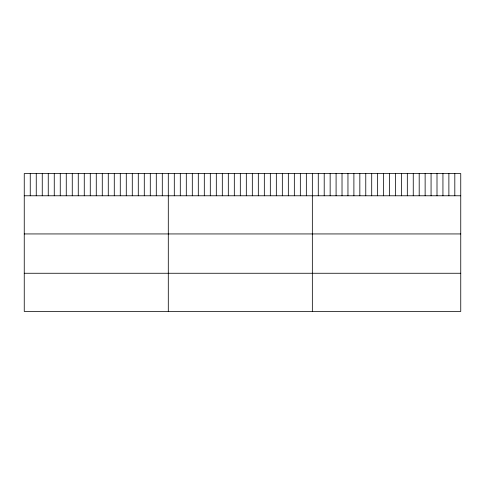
<?xml version="1.0" encoding="UTF-8"?>
<svg xmlns="http://www.w3.org/2000/svg" width="485" height="485" viewBox="0 0 485 485"><rect width="100%" height="100%" fill="white"/><g stroke="black" fill="none" stroke-linecap="round" stroke-linejoin="round"><path stroke-width="0.73" d="M460.75 195.776L460.75 311.431L24.25 311.431L24.25 173.569L460.75 173.569L460.75 195.776L24.25 195.776M24.25 233.94L460.75 233.94M24.25 273.261L460.75 273.261M454.815 173.569L454.815 195.776M448.88 173.569L448.88 195.776M442.938 173.569L442.938 195.776M437.003 173.569L437.003 195.776M431.068 173.569L431.068 195.776M425.133 173.569L425.133 195.776M419.198 173.569L419.198 195.776M413.256 173.569L413.256 195.776M407.321 173.569L407.321 195.776M401.386 173.569L401.386 195.776M395.451 173.569L395.451 195.776M389.516 173.569L389.516 195.776M383.574 173.569L383.574 195.776M377.639 173.569L377.639 195.776M371.704 173.569L371.704 195.776M365.769 173.569L365.769 195.776M359.834 173.569L359.834 195.776M353.892 173.569L353.892 195.776M347.957 173.569L347.957 195.776M342.022 173.569L342.022 195.776M336.087 173.569L336.087 195.776M330.152 173.569L330.152 195.776M324.21 173.569L324.21 195.776M318.275 173.569L318.275 195.776M312.34 173.569L312.34 311.431M306.338 173.569L306.338 195.776M300.336 173.569L300.336 195.776M294.334 173.569L294.334 195.776M288.332 173.569L288.332 195.776M282.331 173.569L282.331 195.776M276.329 173.569L276.329 195.776M270.327 173.569L270.327 195.776M264.325 173.569L264.325 195.776M258.323 173.569L258.323 195.776M252.321 173.569L252.321 195.776M246.319 173.569L246.319 195.776M240.317 173.569L240.317 195.776M234.316 173.569L234.316 195.776M228.314 173.569L228.314 195.776M222.312 173.569L222.312 195.776M216.31 173.569L216.31 195.776M210.308 173.569L210.308 195.776M204.306 173.569L204.306 195.776M198.304 173.569L198.304 195.776M192.302 173.569L192.302 195.776M186.301 173.569L186.301 195.776M180.299 173.569L180.299 195.776M174.297 173.569L174.297 195.776M168.295 173.569L168.295 311.431M162.293 173.569L162.293 195.776M156.291 173.569L156.291 195.776M150.289 173.569L150.289 195.776M144.287 173.569L144.287 195.776M138.286 173.569L138.286 195.776M132.284 173.569L132.284 195.776M126.282 173.569L126.282 195.776M120.28 173.569L120.28 195.776M114.278 173.569L114.278 195.776M108.276 173.569L108.276 195.776M102.274 173.569L102.274 195.776M96.272 173.569L96.272 195.776M90.271 173.569L90.271 195.776M84.269 173.569L84.269 195.776M78.267 173.569L78.267 195.776M72.265 173.569L72.265 195.776M66.263 173.569L66.263 195.776M60.261 173.569L60.261 195.776M54.259 173.569L54.259 195.776M48.257 173.569L48.257 195.776M42.256 173.569L42.256 195.776M36.254 173.569L36.254 195.776M30.252 173.569L30.252 195.776"/></g></svg>
